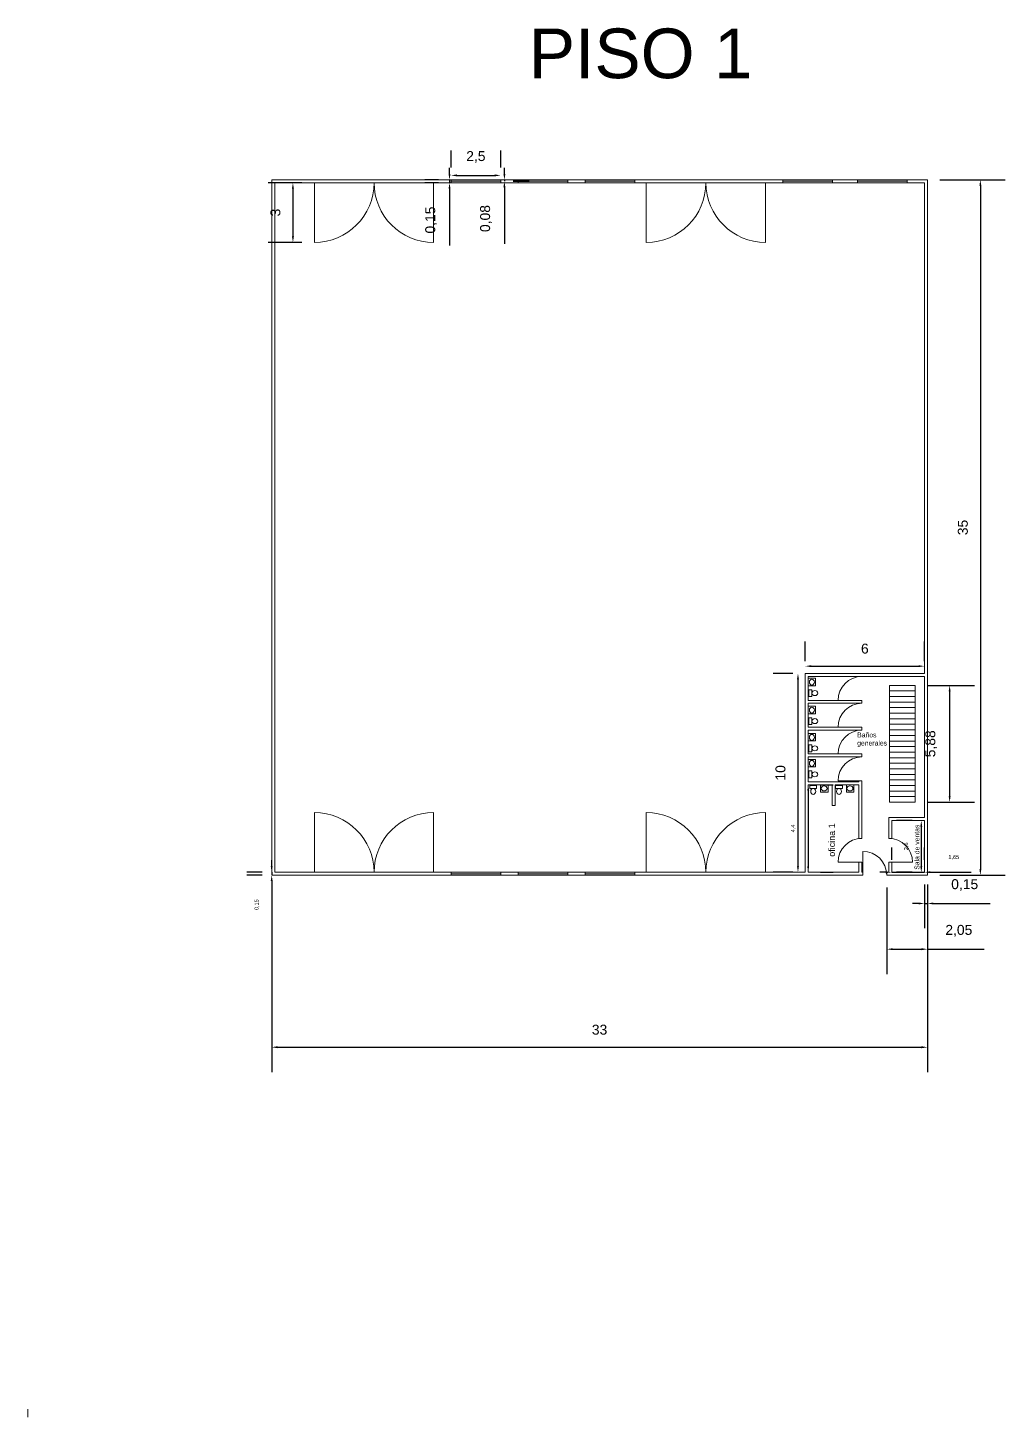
# Model space of a CAD drawing. Header units: millimetres. Extents: x -461 to 1315, y -154 to 152.
# Drawn here: x 0.6 to 49.8, y -138.7 to -68.8 of the extents above; entities that cross this region are included whole.
import ezdxf

# ---------------------------------------------------------------- set-up
doc = ezdxf.new("R2010")
doc.units = ezdxf.units.MM
for name, color, linetype, lineweight in [('A-AREA', 7, 'Continuous', 5), ('A-DOOR', 251, 'Continuous', 13), ('A-FURN', 46, 'Continuous', 13), ('A-GLAZ', 2, 'Continuous', 15), ('A-WALL', 253, 'Continuous', 15), ('C-SSWR', 3, 'Continuous', 13), ('S-FNDN', 143, 'Continuous', 13), ('S-STRS', 4, 'Continuous', 13)]:
    doc.layers.add(name, color=color, linetype=linetype, lineweight=lineweight)
doc.styles.get("Standard").update_dxf_attribs({"font": 'arial.ttf'})
doc.dimstyles.new('ISO-25', dxfattribs={"dimtxt": 0.5, "dimasz": 0.3, "dimexe": 1.25, "dimexo": 0.625, "dimtad": 1, "dimtxsty": 'Standard', "dimcen": 2.5, "dimclrd": 1, "dimadec": 0, "dimazin": 0, "dimtfac": 1, "dimtmove": 0, "dimatfit": 3, "dimfxl": 1, "dimarcsym": 0})
doc.dimstyles.new('Partes pequeñas', dxfattribs={"dimtxt": 0.2, "dimasz": 0.3, "dimexe": 1.25, "dimexo": 0.625, "dimtad": 1, "dimtxsty": 'Standard', "dimcen": 2.5, "dimclrd": 1, "dimadec": 0, "dimazin": 0, "dimtfac": 1, "dimtmove": 0, "dimatfit": 3, "dimfxl": 1, "dimarcsym": 0})

# ---------------------------------------------------------------- blocks, each defined once
blk = doc.blocks.new('*D253')
at = {"layer": 'A-AREA', "color": 0, "lineweight": -2, "transparency": 16777216}
for p, q in [((14.405, -76.613), (12.699, -76.613)), ((14.405, -79.613), (12.699, -79.613))]:
    blk.add_line(p, q, dxfattribs=at)
at = {"layer": 'A-AREA', "color": 1, "lineweight": -2, "transparency": 16777216}
blk.add_line((13.949, -76.913), (13.949, -79.313), dxfattribs=at)
at = {"layer": 'A-AREA', "color": 1, "lineweight": 20, "transparency": 16777216}
for points in [[(13.899, -76.913), (13.999, -76.913), (13.949, -76.613)], [(13.899, -79.313), (13.999, -79.313), (13.949, -79.613)]]:
    blk.add_solid(points, dxfattribs=at)
at = {"layer": 'Defpoints', "color": 0, "lineweight": 20, "transparency": 16777216}
for p in [(15.03, -76.613), (13.949, -79.613), (15.03, -79.613)]:
    blk.add_point(p, dxfattribs=at)
at = {"layer": 'A-AREA', "color": 0, "transparency": 16777216, "insert": (13.069, -78.113), "char_height": 0.5, "attachment_point": 5, "rotation": 90}
blk.add_mtext('3', dxfattribs=at)
blk = doc.blocks.new('*D258')
at = {"layer": 'A-AREA', "color": 0, "lineweight": -2, "transparency": 16777216}
for p, q in [((21.905, -75.838), (21.905, -74.99)), ((24.405, -75.838), (24.405, -74.99))]:
    blk.add_line(p, q, dxfattribs=at)
at = {"layer": 'A-AREA', "color": 1, "lineweight": -2, "transparency": 16777216}
blk.add_line((22.205, -76.24), (24.105, -76.24), dxfattribs=at)
at = {"layer": 'A-AREA', "color": 1, "lineweight": 20, "transparency": 16777216}
for points in [[(22.205, -76.19), (22.205, -76.29), (21.905, -76.24)], [(24.105, -76.19), (24.105, -76.29), (24.405, -76.24)]]:
    blk.add_solid(points, dxfattribs=at)
at = {"layer": 'Defpoints', "color": 0, "lineweight": 20, "transparency": 16777216}
for p in [(21.905, -76.463), (24.405, -76.24), (24.405, -76.463, 0.001)]:
    blk.add_point(p, dxfattribs=at)
at = {"layer": 'A-AREA', "color": 0, "transparency": 16777216, "insert": (23.155, -75.315), "char_height": 0.5, "attachment_point": 5}
blk.add_mtext('2,5', dxfattribs=at)
blk = doc.blocks.new('*D254')
at = {"layer": 'A-AREA', "color": 1, "lineweight": -2, "transparency": 16777216}
for p, q in [((24.591, -76.163), (24.591, -75.863)), ((24.591, -76.463), (24.591, -76.538)), ((24.591, -76.838), (24.591, -79.687))]:
    blk.add_line(p, q, dxfattribs=at)
at = {"layer": 'A-AREA', "color": 0, "lineweight": -2, "transparency": 16777216}
for p, q in [((25.03, -76.463), (25.841, -76.463)), ((25.03, -76.538), (25.841, -76.538))]:
    blk.add_line(p, q, dxfattribs=at)
at = {"layer": 'A-AREA', "color": 1, "lineweight": 20, "transparency": 16777216}
for points in [[(24.541, -76.163), (24.641, -76.163), (24.591, -76.463)], [(24.541, -76.838), (24.641, -76.838), (24.591, -76.538)]]:
    blk.add_solid(points, dxfattribs=at)
at = {"layer": 'Defpoints', "color": 0, "lineweight": 20, "transparency": 16777216}
for p in [(24.405, -76.463, -0.023), (24.405, -76.538, 0.001), (24.591, -76.538)]:
    blk.add_point(p, dxfattribs=at)
at = {"layer": 'A-AREA', "color": 0, "transparency": 16777216, "insert": (23.666, -78.413), "char_height": 0.5, "attachment_point": 5, "rotation": 90}
blk.add_mtext('0,08', dxfattribs=at)
blk = doc.blocks.new('*D255')
at = {"layer": 'A-AREA', "color": 1, "lineweight": -2, "transparency": 16777216}
for p, q in [((21.83, -76.163), (21.83, -75.863)), ((21.83, -76.463), (21.83, -76.613)), ((21.83, -76.913), (21.83, -79.765))]:
    blk.add_line(p, q, dxfattribs=at)
at = {"layer": 'A-AREA', "color": 0, "lineweight": -2, "transparency": 16777216}
for p, q in [((21.28, -76.463), (20.58, -76.463)), ((21.28, -76.613), (20.58, -76.613))]:
    blk.add_line(p, q, dxfattribs=at)
at = {"layer": 'A-AREA', "color": 1, "lineweight": 20, "transparency": 16777216}
for points in [[(21.78, -76.163), (21.88, -76.163), (21.83, -76.463)], [(21.78, -76.913), (21.88, -76.913), (21.83, -76.613)]]:
    blk.add_solid(points, dxfattribs=at)
at = {"layer": 'Defpoints', "color": 0, "lineweight": 20, "transparency": 16777216}
for p in [(21.83, -76.613), (21.905, -76.463), (21.905, -76.613, 0.001)]:
    blk.add_point(p, dxfattribs=at)
at = {"layer": 'A-AREA', "color": 0, "transparency": 16777216, "insert": (20.904, -78.489), "char_height": 0.5, "attachment_point": 5, "rotation": 90}
blk.add_mtext('0,15', dxfattribs=at)
blk = doc.blocks.new('*D259')
at = {"layer": 'A-AREA', "color": 0, "lineweight": -2, "transparency": 16777216}
for p, q in [((46.505, -76.463), (49.793, -76.463)), ((46.505, -111.463), (49.793, -111.463))]:
    blk.add_line(p, q, dxfattribs=at)
at = {"layer": 'A-AREA', "color": 1, "lineweight": -2, "transparency": 16777216}
blk.add_line((48.543, -76.763), (48.543, -111.163), dxfattribs=at)
at = {"layer": 'A-AREA', "color": 1, "lineweight": 20, "transparency": 16777216}
for points in [[(48.493, -76.763), (48.593, -76.763), (48.543, -76.463)], [(48.493, -111.163), (48.593, -111.163), (48.543, -111.463)]]:
    blk.add_solid(points, dxfattribs=at)
at = {"layer": 'Defpoints', "color": 0, "lineweight": 20, "transparency": 16777216}
for p in [(45.88, -76.463), (45.88, -111.463), (48.543, -111.463)]:
    blk.add_point(p, dxfattribs=at)
at = {"layer": 'A-AREA', "color": 0, "transparency": 16777216, "insert": (47.663, -93.963), "char_height": 0.5, "attachment_point": 5, "rotation": 90}
blk.add_mtext('35', dxfattribs=at)
blk = doc.blocks.new('*D260')
at = {"layer": 'A-AREA', "color": 0, "lineweight": -2, "transparency": 16777216}
for p, q in [((45.73, -111.938), (45.73, -114.136)), ((45.88, -111.938), (45.88, -114.136))]:
    blk.add_line(p, q, dxfattribs=at)
at = {"layer": 'A-AREA', "color": 1, "lineweight": -2, "transparency": 16777216}
for p, q in [((45.43, -112.886), (45.13, -112.886)), ((45.73, -112.886), (45.88, -112.886)), ((46.18, -112.886), (49.032, -112.886))]:
    blk.add_line(p, q, dxfattribs=at)
at = {"layer": 'A-AREA', "color": 1, "lineweight": 20, "transparency": 16777216}
for points in [[(45.43, -112.836), (45.43, -112.936), (45.73, -112.886)], [(46.18, -112.836), (46.18, -112.936), (45.88, -112.886)]]:
    blk.add_solid(points, dxfattribs=at)
at = {"layer": 'Defpoints', "color": 0, "lineweight": 20, "transparency": 16777216}
for p in [(45.73, -111.313), (45.88, -111.313), (45.88, -112.886)]:
    blk.add_point(p, dxfattribs=at)
at = {"layer": 'A-AREA', "color": 0, "transparency": 16777216, "insert": (47.756, -111.961), "char_height": 0.5, "attachment_point": 5}
blk.add_mtext('0,15', dxfattribs=at)
blk = doc.blocks.new('*D261')
at = {"layer": 'A-AREA', "color": 0, "lineweight": -2, "transparency": 16777216}
for p, q in [((45.889, -101.91), (48.247, -101.91)), ((45.889, -107.79), (48.247, -107.79))]:
    blk.add_line(p, q, dxfattribs=at)
at = {"layer": 'A-AREA', "color": 1, "lineweight": -2, "transparency": 16777216}
blk.add_line((46.997, -102.21), (46.997, -107.49), dxfattribs=at)
at = {"layer": 'A-AREA', "color": 1, "lineweight": 20, "transparency": 16777216}
for points in [[(46.947, -102.21), (47.047, -102.21), (46.997, -101.91)], [(46.947, -107.49), (47.047, -107.49), (46.997, -107.79)]]:
    blk.add_solid(points, dxfattribs=at)
at = {"layer": 'Defpoints', "color": 0, "lineweight": 20, "transparency": 16777216}
for p in [(45.264, -101.91), (45.264, -107.79), (46.997, -107.79)]:
    blk.add_point(p, dxfattribs=at)
at = {"layer": 'A-AREA', "color": 0, "transparency": 16777216, "insert": (46.072, -104.85), "char_height": 0.5, "attachment_point": 5, "rotation": 90}
blk.add_mtext('5,88', dxfattribs=at)
blk = doc.blocks.new('*D262')
at = {"layer": 'A-AREA', "color": 0, "lineweight": -2, "transparency": 16777216}
for p, q in [((43.83, -112.088), (43.83, -116.438)), ((45.88, -112.088), (45.88, -116.438))]:
    blk.add_line(p, q, dxfattribs=at)
at = {"layer": 'A-AREA', "color": 1, "lineweight": -2, "transparency": 16777216}
for p, q in [((44.13, -115.188), (45.58, -115.188)), ((45.88, -115.188), (48.741, -115.188))]:
    blk.add_line(p, q, dxfattribs=at)
at = {"layer": 'A-AREA', "color": 1, "lineweight": 20, "transparency": 16777216}
for points in [[(44.13, -115.138), (44.13, -115.238), (43.83, -115.188)], [(45.58, -115.138), (45.58, -115.238), (45.88, -115.188)]]:
    blk.add_solid(points, dxfattribs=at)
at = {"layer": 'Defpoints', "color": 0, "lineweight": 20, "transparency": 16777216}
for p in [(43.83, -111.463), (45.88, -111.463), (45.88, -115.188)]:
    blk.add_point(p, dxfattribs=at)
at = {"layer": 'A-AREA', "color": 0, "transparency": 16777216, "insert": (47.46, -114.263), "char_height": 0.5, "attachment_point": 5}
blk.add_mtext('2,05', dxfattribs=at)
blk = doc.blocks.new('*D263')
at = {"layer": 'A-AREA', "color": 0, "lineweight": -2, "transparency": 16777216}
for p, q in [((12.88, -112.088), (12.88, -121.373)), ((45.88, -112.088), (45.88, -121.373))]:
    blk.add_line(p, q, dxfattribs=at)
at = {"layer": 'A-AREA', "color": 1, "lineweight": -2, "transparency": 16777216}
blk.add_line((13.18, -120.123), (45.58, -120.123), dxfattribs=at)
at = {"layer": 'A-AREA', "color": 1, "lineweight": 20, "transparency": 16777216}
for points in [[(13.18, -120.073), (13.18, -120.173), (12.88, -120.123)], [(45.58, -120.073), (45.58, -120.173), (45.88, -120.123)]]:
    blk.add_solid(points, dxfattribs=at)
at = {"layer": 'Defpoints', "color": 0, "lineweight": 20, "transparency": 16777216}
for p in [(12.88, -111.463), (45.88, -111.463), (45.88, -120.123)]:
    blk.add_point(p, dxfattribs=at)
at = {"layer": 'A-AREA', "color": 0, "transparency": 16777216, "insert": (29.38, -119.242), "char_height": 0.5, "attachment_point": 5}
blk.add_mtext('33', dxfattribs=at)
blk = doc.blocks.new('*D264')
at = {"layer": 'A-AREA', "color": 0, "lineweight": -2, "transparency": 16777216}
for p, q in [((39.73, -100.688), (39.73, -99.693)), ((45.73, -100.688), (45.73, -99.693))]:
    blk.add_line(p, q, dxfattribs=at)
at = {"layer": 'A-AREA', "color": 1, "lineweight": -2, "transparency": 16777216}
blk.add_line((40.03, -100.943), (45.43, -100.943), dxfattribs=at)
at = {"layer": 'A-AREA', "color": 1, "lineweight": 20, "transparency": 16777216}
for points in [[(40.03, -100.893), (40.03, -100.993), (39.73, -100.943)], [(45.43, -100.893), (45.43, -100.993), (45.73, -100.943)]]:
    blk.add_solid(points, dxfattribs=at)
at = {"layer": 'Defpoints', "color": 0, "lineweight": 20, "transparency": 16777216}
for p in [(39.73, -101.313), (45.73, -100.943), (45.73, -101.313)]:
    blk.add_point(p, dxfattribs=at)
at = {"layer": 'A-AREA', "color": 0, "transparency": 16777216, "insert": (42.73, -100.063), "char_height": 0.5, "attachment_point": 5}
blk.add_mtext('6', dxfattribs=at)
blk = doc.blocks.new('*D265')
at = {"layer": 'A-AREA', "color": 0, "lineweight": -2, "transparency": 16777216}
for p, q in [((39.105, -101.313), (38.115, -101.313)), ((39.105, -111.313), (38.115, -111.313))]:
    blk.add_line(p, q, dxfattribs=at)
at = {"layer": 'A-AREA', "color": 1, "lineweight": -2, "transparency": 16777216}
blk.add_line((39.365, -101.613), (39.365, -111.013), dxfattribs=at)
at = {"layer": 'A-AREA', "color": 1, "lineweight": 20, "transparency": 16777216}
for points in [[(39.315, -101.613), (39.415, -101.613), (39.365, -101.313)], [(39.315, -111.013), (39.415, -111.013), (39.365, -111.313)]]:
    blk.add_solid(points, dxfattribs=at)
at = {"layer": 'Defpoints', "color": 0, "lineweight": 20, "transparency": 16777216}
for p in [(39.73, -101.313), (39.365, -111.313), (39.73, -111.313)]:
    blk.add_point(p, dxfattribs=at)
at = {"layer": 'A-AREA', "color": 0, "transparency": 16777216, "insert": (38.485, -106.313), "char_height": 0.5, "attachment_point": 5, "rotation": 90}
blk.add_mtext('10', dxfattribs=at)
blk = doc.blocks.new('*D266')
at = {"layer": 'A-AREA', "color": 0, "lineweight": -2, "transparency": 16777216}
for p, q in [((40.505, -106.913), (41.13, -106.913)), ((40.505, -111.313), (41.13, -111.313))]:
    blk.add_line(p, q, dxfattribs=at)
at = {"layer": 'A-AREA', "color": 1, "lineweight": -2, "transparency": 16777216}
blk.add_line((39.88, -107.213), (39.88, -111.013), dxfattribs=at)
at = {"layer": 'A-AREA', "color": 1, "lineweight": 20, "transparency": 16777216}
for points in [[(39.83, -107.213), (39.93, -107.213), (39.88, -106.913)], [(39.83, -111.013), (39.93, -111.013), (39.88, -111.313)]]:
    blk.add_solid(points, dxfattribs=at)
at = {"layer": 'Defpoints', "color": 0, "lineweight": 20, "transparency": 16777216}
for p in [(39.88, -106.913), (39.88, -111.313), (39.88, -111.313)]:
    blk.add_point(p, dxfattribs=at)
at = {"layer": 'A-AREA', "color": 0, "transparency": 16777216, "insert": (39.135, -109.113), "char_height": 0.2, "attachment_point": 5, "rotation": 90}
blk.add_mtext('4,4', dxfattribs=at)
blk = doc.blocks.new('*D267')
at = {"layer": 'A-AREA', "color": 0, "lineweight": -2, "transparency": 16777216}
for p, q in [((45.105, -108.713), (44.32, -108.713)), ((45.105, -111.313), (44.32, -111.313))]:
    blk.add_line(p, q, dxfattribs=at)
at = {"layer": 'A-AREA', "color": 1, "lineweight": -2, "transparency": 16777216}
blk.add_line((45.57, -109.013), (45.57, -111.013), dxfattribs=at)
at = {"layer": 'A-AREA', "color": 1, "lineweight": 20, "transparency": 16777216}
for points in [[(45.52, -109.013), (45.62, -109.013), (45.57, -108.713)], [(45.52, -111.013), (45.62, -111.013), (45.57, -111.313)]]:
    blk.add_solid(points, dxfattribs=at)
at = {"layer": 'Defpoints', "color": 0, "lineweight": 20, "transparency": 16777216}
for p in [(45.73, -108.713), (45.57, -111.313), (45.73, -111.313)]:
    blk.add_point(p, dxfattribs=at)
at = {"layer": 'A-AREA', "color": 0, "transparency": 16777216, "insert": (44.825, -110.013), "char_height": 0.2, "attachment_point": 5, "rotation": 90}
blk.add_mtext('2,6', dxfattribs=at)
blk = doc.blocks.new('*D268')
at = {"layer": 'A-AREA', "color": 0, "lineweight": -2, "transparency": 16777216}
for p, q in [((44.08, -110.688), (44.08, -110.063)), ((45.73, -110.688), (45.73, -110.063))]:
    blk.add_line(p, q, dxfattribs=at)
at = {"layer": 'A-AREA', "color": 1, "lineweight": -2, "transparency": 16777216}
for p, q in [((43.78, -111.313), (43.48, -111.313)), ((44.08, -111.313), (45.73, -111.313)), ((46.03, -111.313), (48.082, -111.313))]:
    blk.add_line(p, q, dxfattribs=at)
at = {"layer": 'A-AREA', "color": 1, "lineweight": 20, "transparency": 16777216}
for points in [[(43.78, -111.263), (43.78, -111.363), (44.08, -111.313)], [(46.03, -111.263), (46.03, -111.363), (45.73, -111.313)]]:
    blk.add_solid(points, dxfattribs=at)
at = {"layer": 'Defpoints', "color": 0, "lineweight": 20, "transparency": 16777216}
for p in [(44.08, -111.313), (45.73, -111.313), (45.73, -111.313)]:
    blk.add_point(p, dxfattribs=at)
at = {"layer": 'A-AREA', "color": 0, "transparency": 16777216, "insert": (47.206, -110.567), "char_height": 0.2, "attachment_point": 5}
blk.add_mtext('1,65', dxfattribs=at)
blk = doc.blocks.new('*D269')
at = {"layer": 'A-AREA', "color": 1, "lineweight": -2, "transparency": 16777216}
for p, q in [((12.88, -111.013), (12.88, -110.713)), ((12.88, -111.313), (12.88, -111.463)), ((12.88, -111.763), (12.88, -113.834))]:
    blk.add_line(p, q, dxfattribs=at)
at = {"layer": 'A-AREA', "color": 0, "lineweight": -2, "transparency": 16777216}
for p, q in [((12.405, -111.313), (11.63, -111.313)), ((12.405, -111.463), (11.63, -111.463))]:
    blk.add_line(p, q, dxfattribs=at)
at = {"layer": 'A-AREA', "color": 1, "lineweight": 20, "transparency": 16777216}
for points in [[(12.83, -111.013), (12.93, -111.013), (12.88, -111.313)], [(12.83, -111.763), (12.93, -111.763), (12.88, -111.463)]]:
    blk.add_solid(points, dxfattribs=at)
at = {"layer": 'Defpoints', "color": 0, "lineweight": 20, "transparency": 16777216}
for p in [(12.88, -111.463), (13.03, -111.313), (13.03, -111.463)]:
    blk.add_point(p, dxfattribs=at)
at = {"layer": 'A-AREA', "color": 0, "transparency": 16777216, "insert": (12.135, -112.948), "char_height": 0.2, "attachment_point": 5, "rotation": 90}
blk.add_mtext('0,15', dxfattribs=at)

msp = doc.modelspace()

# ---------------------------------------------------------------- linework, layer by layer
at = {"layer": 'A-DOOR'}
for p, q in [((15.03, -76.613), (15.03, -79.613)), ((21.03, -76.613), (21.03, -79.613)), ((31.73, -76.613, 0.038), (31.73, -79.613, 0.038)), ((34.73, -76.613, 0.038), (34.73, -76.613, -2.962)), ((37.73, -76.613), (37.73, -79.613)), ((42.58, -102.663), (41.38, -102.663)), ((42.58, -104.013), (41.38, -104.013)), ((42.58, -105.363), (41.38, -105.363)), ((42.58, -106.713), (41.38, -106.713)), ((15.03, -111.313), (15.03, -108.313)), ((21.03, -111.313), (21.03, -108.313)), ((31.73, -111.313, 0.038), (31.73, -108.313, 0.038)), ((37.73, -111.313), (37.73, -108.313)), ((42.63, -111.463), (42.63, -110.263)), ((42.58, -110.813), (41.38, -110.813)), ((43.93, -110.813), (45.13, -110.813)), ((21.03, -111.313), (21.904, -111.313, 0.045))]:
    msp.add_line(p, q, dxfattribs=at)
for centre, radius, start, end in [((15.03, -76.613), 3, 270, 0), ((21.03, -76.613), 3, 180, 270), ((31.73, -76.613, 0.038), 3, 270, 0), ((37.73, -76.613), 3, 180, 270), ((42.58, -102.663), 1.2, 90, 180), ((42.58, -104.013), 1.2, 90, 180), ((42.58, -105.363), 1.2, 90, 180), ((42.58, -106.713), 1.2, 90, 180), ((15.03, -111.313), 3, 0, 90), ((21.03, -111.313), 3, 90, 180), ((31.73, -111.313, 0.038), 3, 0, 90), ((37.73, -111.313), 3, 90, 180), ((42.58, -110.813), 1.2, 90, 180), ((43.93, -110.813), 1.2, 0, 90), ((42.63, -111.463), 1.2, 0, 90)]:
    msp.add_arc(centre, radius, start, end, dxfattribs=at)
at = {"layer": 'A-FURN'}
for p, q in [((40.245, -101.552), (39.88, -101.552)), ((39.88, -101.925), (40.245, -101.925)), ((40.245, -101.925), (40.245, -101.552)), ((40.245, -102.963), (39.88, -102.963)), ((39.88, -103.335), (40.245, -103.335)), ((40.245, -103.335), (40.245, -102.963)), ((40.245, -104.333), (39.88, -104.333)), ((39.88, -104.706), (40.245, -104.706)), ((40.245, -104.706), (40.245, -104.333)), ((40.245, -105.641), (39.88, -105.641)), ((39.88, -106.013), (40.245, -106.013)), ((40.245, -106.013), (40.245, -105.641)), ((40.504, -106.913), (40.504, -107.278)), ((40.877, -107.278), (40.877, -106.913)), ((41.802, -106.913), (41.802, -107.278)), ((42.175, -107.278), (42.175, -106.913)), ((40.504, -107.278), (40.877, -107.278)), ((41.802, -107.278), (42.175, -107.278))]:
    msp.add_line(p, q, dxfattribs=at)
at = {"layer": 'A-GLAZ'}
for p, q in [((21.03, -76.613), (21.03, -76.613)), ((21.03, -76.613), (21.03, -76.613)), ((21.03, -76.613), (21.03, -76.613)), ((21.905, -76.463, 0), (21.905, -76.613, -0.023)), ((21.905, -76.463, 0), (24.405, -76.463, -0.023)), ((21.905, -76.538, -0.011), (24.405, -76.538, -0.011)), ((21.905, -76.613, -0.023), (24.405, -76.613, -0.023)), ((24.405, -76.463, -0.023), (24.405, -76.613, -0.023)), ((25.28, -76.463, 0), (25.28, -76.613, -0.023)), ((25.28, -76.463, 0), (27.78, -76.463, -0.023)), ((25.28, -76.538, -0.011), (27.78, -76.538, -0.011)), ((25.28, -76.613, -0.023), (27.78, -76.613, -0.023)), ((27.78, -76.463, -0.023), (27.78, -76.613, -0.023)), ((28.655, -76.463, -0.024), (28.655, -76.613, -0.047)), ((28.655, -76.463, -0.024), (31.155, -76.463, -0.047)), ((28.655, -76.538, -0.035), (31.155, -76.538, -0.035)), ((28.655, -76.613, -0.047), (31.155, -76.613, -0.047)), ((31.155, -76.463, -0.047), (31.155, -76.613, -0.047)), ((38.61, -76.613), (38.61, -76.463)), ((38.61, -76.463, -0.001), (41.11, -76.463, -0.024)), ((38.61, -76.538, -0.013), (41.11, -76.538, -0.013)), ((38.61, -76.613, -0.024), (41.11, -76.613, -0.024)), ((41.11, -76.463, -0.024), (41.11, -76.613, -0.024)), ((42.36, -76.613), (42.36, -76.463)), ((42.36, -76.463, -0.001), (44.86, -76.463, -0.024)), ((42.36, -76.538, -0.013), (44.86, -76.538, -0.013)), ((42.36, -76.613, -0.024), (44.86, -76.613, -0.024)), ((44.86, -76.463, -0.024), (44.86, -76.613, -0.024)), ((21.905, -111.313, 0.023), (21.905, -111.463)), ((21.905, -111.313, 0.023), (24.405, -111.313)), ((21.905, -111.388, 0.011), (24.405, -111.388, 0.011)), ((21.905, -111.463), (24.405, -111.463)), ((24.405, -111.313), (24.405, -111.463)), ((25.28, -111.313, 0.023), (25.28, -111.463)), ((25.28, -111.313, 0.023), (27.78, -111.313)), ((25.28, -111.388, 0.011), (27.78, -111.388, 0.011)), ((25.28, -111.463), (27.78, -111.463)), ((27.78, -111.313), (27.78, -111.463)), ((28.655, -111.313, -0.001), (28.655, -111.463, -0.024)), ((28.655, -111.313, -0.001), (31.155, -111.313, -0.024)), ((28.655, -111.388, -0.013), (31.155, -111.388, -0.013)), ((28.655, -111.463, -0.024), (31.155, -111.463, -0.024)), ((31.155, -111.313, -0.024), (31.155, -111.463, -0.024))]:
    msp.add_line(p, q, dxfattribs=at)
at = {"layer": 'A-WALL'}
for p, q in [((45.88, -76.463), (12.88, -76.463)), ((12.88, -76.463), (12.88, -111.463)), ((12.88, -76.463), (13.03, -76.463)), ((45.73, -76.613), (13.03, -76.613)), ((13.03, -76.613), (13.03, -111.313)), ((45.73, -101.313), (45.73, -76.613)), ((45.88, -111.463), (45.88, -76.463)), ((39.73, -111.313), (39.73, -101.313)), ((39.73, -101.313), (45.73, -101.313)), ((39.73, -101.313), (39.73, -101.463)), ((39.73, -101.313), (39.88, -101.313)), ((39.88, -101.463), (45.73, -101.463)), ((39.88, -101.463), (39.88, -102.663)), ((45.73, -108.563), (45.73, -101.463)), ((42.58, -102.663), (39.88, -102.663)), ((42.58, -102.813), (42.58, -102.663)), ((39.88, -102.813), (39.88, -104.013)), ((42.58, -102.813), (39.88, -102.813)), ((42.58, -104.013), (39.88, -104.013)), ((39.88, -104.163), (39.88, -105.363)), ((42.58, -104.163), (39.88, -104.163)), ((42.58, -104.163), (42.58, -104.013)), ((42.58, -105.363), (39.88, -105.363)), ((39.88, -105.513), (39.88, -106.313)), ((42.58, -105.513), (39.88, -105.513)), ((39.88, -105.588), (39.88, -105.613)), ((42.58, -105.513), (42.58, -105.363)), ((39.88, -106.463), (39.88, -106.313)), ((39.88, -106.463), (39.88, -106.763)), ((39.88, -106.763), (39.88, -106.463)), ((39.88, -106.463), (39.88, -106.763)), ((39.88, -106.763), (42.405, -106.763)), ((39.88, -106.913), (39.88, -109.163)), ((41.08, -106.913), (39.88, -106.913)), ((39.88, -111.313), (39.88, -106.913)), ((39.88, -106.913), (39.88, -107.813)), ((41.08, -107.663), (41.08, -106.913)), ((42.43, -106.913), (41.23, -106.913)), ((41.23, -107.663), (41.23, -106.913)), ((42.405, -106.763), (42.43, -106.763)), ((42.43, -106.763), (42.43, -106.713)), ((42.43, -106.713), (42.58, -106.713)), ((42.43, -106.738), (42.43, -106.713)), ((42.43, -106.913), (42.43, -107.813)), ((42.58, -107.813), (42.58, -106.713)), ((41.08, -107.663), (41.08, -107.813)), ((41.23, -107.663), (41.23, -107.813)), ((41.08, -107.813), (41.08, -107.963)), ((41.08, -107.963), (41.23, -107.963)), ((41.23, -107.813), (41.23, -107.963)), ((42.43, -109.613), (42.43, -107.813)), ((42.43, -107.813), (42.43, -109.613)), ((42.58, -107.813), (42.58, -109.613)), ((43.93, -108.713), (43.93, -108.563)), ((43.93, -108.563), (45.73, -108.563)), ((43.93, -108.563), (44.08, -108.563)), ((43.93, -109.013), (43.93, -108.713)), ((43.93, -109.013), (43.93, -109.613)), ((44.08, -108.713), (45.73, -108.713)), ((44.08, -109.313), (44.08, -108.713)), ((45.73, -109.163), (45.73, -108.713)), ((39.88, -109.313), (39.88, -111.313)), ((42.58, -109.613), (42.43, -109.613)), ((43.93, -109.613), (44.08, -109.613)), ((44.08, -109.313), (44.08, -109.613)), ((45.73, -109.313), (45.73, -109.163)), ((45.73, -111.313), (45.73, -109.313)), ((42.43, -111.313), (42.43, -110.813)), ((42.43, -110.813), (42.43, -111.313)), ((42.58, -110.813), (42.43, -110.813)), ((42.58, -110.813), (42.58, -111.313)), ((43.93, -111.313), (43.93, -110.813)), ((43.93, -110.813), (44.08, -110.813)), ((44.08, -110.813), (44.08, -111.313)), ((12.88, -111.463), (42.63, -111.463)), ((21.243, -111.313), (13.03, -111.313)), ((21.243, -111.313), (39.73, -111.313)), ((39.88, -111.313), (42.43, -111.313)), ((42.58, -111.313), (42.63, -111.313)), ((42.63, -111.313), (42.58, -111.313)), ((42.58, -111.313), (42.63, -111.313)), ((42.58, -111.313), (42.63, -111.313)), ((42.63, -111.313), (42.63, -111.463)), ((43.83, -111.313), (43.93, -111.313)), ((43.93, -111.313), (43.83, -111.313)), ((43.93, -111.313), (43.83, -111.313)), ((43.83, -111.313), (43.83, -111.463)), ((43.83, -111.463), (45.88, -111.463)), ((44.08, -111.313), (45.73, -111.313)), ((45.73, -111.313), (44.08, -111.313)), ((45.73, -111.313), (44.08, -111.313))]:
    msp.add_line(p, q, dxfattribs=at)
at = {"layer": 'C-SSWR'}
for points in [[(39.916, -102.469), (40.066, -102.469), (40.066, -102.126), (39.916, -102.126)], [(39.916, -103.879), (40.066, -103.879), (40.066, -103.536), (39.916, -103.536)], [(39.916, -105.25), (40.066, -105.25), (40.066, -104.907), (39.916, -104.907)], [(39.916, -106.557), (40.066, -106.557), (40.066, -106.214), (39.916, -106.214)], [(39.96, -106.948), (39.96, -107.098), (40.303, -107.098), (40.303, -106.948)], [(41.258, -106.948), (41.258, -107.098), (41.601, -107.098), (41.601, -106.948)]]:
    msp.add_lwpolyline(points, close=True, dxfattribs=at)
for centre, major_axis in [((40.063, -101.747), (0, 0.15)), ((40.216, -102.297), (-0.15, 0)), ((40.063, -103.157), (0, 0.15)), ((40.216, -103.708), (-0.15, 0)), ((40.063, -104.528), (0, 0.15)), ((40.216, -105.078), (-0.15, 0)), ((40.063, -105.836), (0, 0.15)), ((40.216, -106.386), (-0.15, 0)), ((40.682, -107.095), (0.15, 0)), ((41.98, -107.095), (0.15, 0)), ((40.132, -107.248), (0, 0.15)), ((41.43, -107.248), (0, 0.15))]:
    msp.add_ellipse(centre, major_axis=major_axis, ratio=0.833333, dxfattribs=at)
at = {"layer": 'S-FNDN'}
msp.add_line((0.606, -138.344, 0.072), (0.606, -138.744, 0.072), dxfattribs=at)
at = {"layer": 'S-STRS'}
for p, q in [((45.264, -101.91), (43.964, -101.91)), ((43.964, -101.91), (43.964, -107.79)), ((45.264, -107.79), (45.264, -101.91)), ((43.964, -102.19), (45.264, -102.19)), ((45.264, -102.47), (43.964, -102.47)), ((43.964, -102.75), (45.264, -102.75)), ((45.264, -102.75), (45.264, -103.03)), ((45.264, -103.03), (43.964, -103.03)), ((43.964, -103.31), (45.264, -103.31)), ((45.264, -103.59), (43.964, -103.59)), ((43.964, -103.87), (45.264, -103.87)), ((45.264, -104.15), (43.964, -104.15)), ((43.964, -104.43), (45.264, -104.43)), ((45.264, -104.71), (43.964, -104.71)), ((43.964, -104.99), (45.264, -104.99)), ((45.264, -105.27), (43.964, -105.27)), ((43.964, -105.55), (45.264, -105.55)), ((45.264, -105.83), (43.964, -105.83)), ((43.964, -106.11), (45.264, -106.11)), ((45.264, -106.39), (43.964, -106.39)), ((43.964, -106.67), (45.264, -106.67)), ((45.264, -106.95), (43.964, -106.95)), ((43.964, -107.23), (45.264, -107.23)), ((45.264, -107.51), (43.964, -107.51)), ((43.964, -107.79), (45.264, -107.79))]:
    msp.add_line(p, q, dxfattribs=at)

# ---------------------------------------------------------------- texts
at = {"layer": 'A-AREA', "insert": (25.819, -68.849), "char_height": 2.5, "attachment_point": 1}
msp.add_mtext_dynamic_manual_height_columns('\\pxt10;PISO 1', width=43.74055, gutter_width=12.5, heights=[0], dxfattribs=at)
at = {"layer": 'A-WALL', "insert": (42.344, -104.281), "char_height": 0.24578, "attachment_point": 1}
msp.add_mtext_dynamic_manual_height_columns('Baños generales', width=2.32677, gutter_width=1.229, heights=[0], dxfattribs=at)
at = {"layer": 'A-WALL', "attachment_point": 1, "rotation": 90}
for s, width, gutter_width, insert, char_height in [('oficina 1', 1.93173, 1.615, (40.904, -110.534), 0.3231), ('Sala de ventas', 2.32677, 1.229, (45.23, -111.189), 0.24578)]:
    msp.add_mtext_dynamic_manual_height_columns(s, width=width, gutter_width=gutter_width, heights=[0], dxfattribs=dict(at, insert=insert, char_height=char_height))

# ---------------------------------------------------------------- dimensions: what is measured, and where the dimension line sits
at = {"layer": 'A-AREA'}
for base, p1, p2, dimstyle, picture, middle in [((24.405, -76.24), (21.905, -76.463), (24.405, -76.463, 0.001), 'ISO-25', '*D258', (23.155, -75.315)), ((45.73, -100.943), (39.73, -101.313), (45.73, -101.313), 'ISO-25', '*D264', (42.73, -100.063)), ((45.73, -111.313), (44.08, -111.313), (45.73, -111.313), 'Partes pequeñas', '*D268', (47.206, -110.567)), ((45.88, -120.123), (12.88, -111.463), (45.88, -111.463), 'ISO-25', '*D263', (29.38, -119.242)), ((45.88, -115.188), (43.83, -111.463), (45.88, -111.463), 'ISO-25', '*D262', (47.46, -114.263)), ((45.88, -112.886), (45.73, -111.313), (45.88, -111.313), 'ISO-25', '*D260', (47.756, -111.961))]:
    dim = msp.add_linear_dim(base=base, p1=p1, p2=p2, dimstyle=dimstyle, dxfattribs=at)
    dim.commit()
    dim.dimension.update_dxf_attribs({"geometry": picture, "text_midpoint": middle})
for base, p1, p2, dimstyle, picture, middle in [((21.83, -76.613), (21.905, -76.463), (21.905, -76.613, 0.001), 'ISO-25', '*D255', (20.904, -78.489)), ((24.591194319, -76.537631727), (24.404818336, -76.462631727, -0.022520713), (24.404818336, -76.537631727, 0.000740558), 'ISO-25', '*D254', (23.665716829, -78.412529408)), ((13.949, -79.613), (15.03, -76.613), (15.03, -79.613), 'ISO-25', '*D253', (13.069, -78.113)), ((48.543, -111.463), (45.88, -76.463), (45.88, -111.463), 'ISO-25', '*D259', (47.663, -93.963)), ((39.365, -111.313), (39.73, -101.313), (39.73, -111.313), 'ISO-25', '*D265', (38.485, -106.313)), ((46.997, -107.79), (45.264, -101.91), (45.264, -107.79), 'ISO-25', '*D261', (46.072, -104.85)), ((39.88, -111.313), (39.88, -106.913), (39.88, -111.313), 'Partes pequeñas', '*D266', (39.135, -109.113)), ((45.57, -111.313), (45.73, -108.713), (45.73, -111.313), 'Partes pequeñas', '*D267', (44.825, -110.013)), ((12.88, -111.463), (13.03, -111.313), (13.03, -111.463), 'Partes pequeñas', '*D269', (12.135, -112.948))]:
    dim = msp.add_linear_dim(base=base, p1=p1, p2=p2, angle=90, dimstyle=dimstyle, dxfattribs=at)
    dim.commit()
    dim.dimension.update_dxf_attribs({"geometry": picture, "text_midpoint": middle})

doc.saveas('drawing.dxf')
